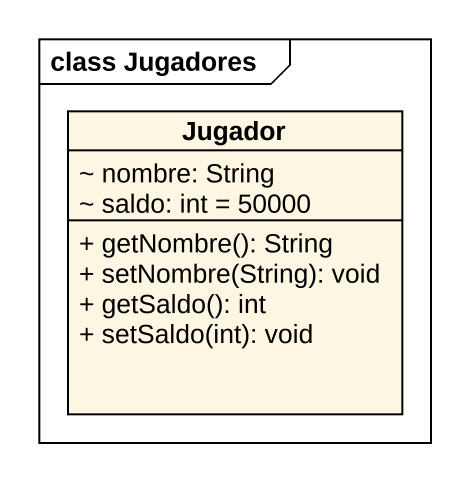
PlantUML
@startuml
mainframe class Jugadores
hide circle
hide empty members
skinparam classAttributeIconSize 0
class Jugador {
  ~ nombre: String
  ~ saldo: int = 50000
  + getNombre(): String
  + setNombre(String): void
  + getSaldo(): int
  + setSaldo(int): void
}
@enduml
